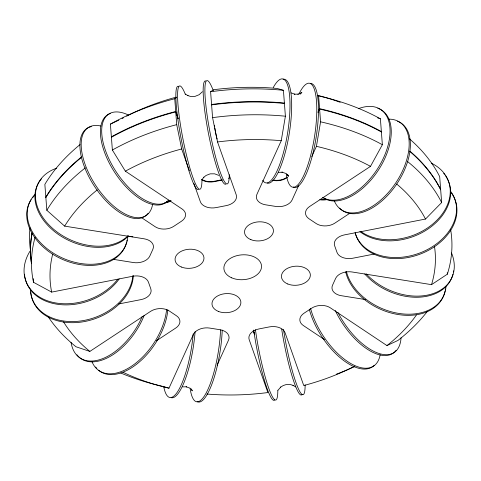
<?xml version="1.0" encoding="UTF-8"?>
<svg xmlns="http://www.w3.org/2000/svg" width="481" height="481" viewBox="0 0 481 481"><rect width="100%" height="100%" fill="white"/><g stroke="black" fill="none" stroke-linecap="round" stroke-linejoin="round"><path stroke-width="0.72" d="M298.569 185.696L292.099 199.952A13.161 8.676 -4.3 0 1 275.691 206.427L265.644 204.822A13.161 8.676 -4.3 0 1 256.92 194.342L281.247 140.717L285.395 116.21L283.423 90.296L277.278 88.486A193.025 127.255 -4.3 0 0 213.552 89.737L210.6 91.727L212.572 117.641L217.526 141.967L236.207 194.751A13.161 8.676 -4.3 0 1 226.359 205.591L216.113 207.594A13.161 8.676 -4.3 0 1 200.361 201.755L193.879 183.453M311.808 156.511L316.426 146.326L320.574 121.825L318.608 95.911L317.244 95.509M163.528 386.574L168.993 388.179L193.32 334.554A13.161 8.676 -4.3 0 1 209.728 328.084L219.781 329.683A13.161 8.676 -4.3 0 1 228.499 340.163L217.105 365.283M318.031 112.073L319.576 108.664A210.576 138.823 -4.3 0 1 381.367 131.566M318.061 112.476L319.606 109.067A210.576 138.823 -4.3 0 1 381.397 131.968M349.807 213.269L334.758 223.19A13.161 8.676 -4.3 0 1 316.191 223.557L309.024 218.777A13.161 8.676 -4.3 0 1 309.674 206.469L370.496 166.366L382.365 144.721L380.393 118.807A210.576 138.823 -4.3 0 0 318.608 95.905M202.026 179.653L203.902 177.158L203.649 177.417L206.09 175.439L210.197 173.845L214.616 173.821L218.699 175.361M278 390.253L280.79 387.019L280.531 387.217L283.201 385.546L285.918 384.65L290.62 384.602L293.32 385.479L292.989 385.323L295.671 386.928M300.174 94.234L300.811 93.314M202.387 91.727L199.182 94.703L195.082 96.35L190.38 96.398L187.68 95.521L188.011 95.677L185.329 94.072M374.116 254.064L352.753 258.237A13.161 8.676 -4.3 0 1 337.001 252.399L334.638 245.725A13.161 8.676 -4.3 0 1 344.486 234.878L425.505 219.047L441.648 202.543L439.676 176.629A210.576 138.823 -4.3 0 0 409.445 138.835M301.521 92.496L300.511 93.524L301.876 92.292L300.048 93.554M141.438 217.58L155.147 226.713A13.161 8.676 -4.3 0 0 173.719 226.353L181.403 221.284A13.161 8.676 -4.3 0 0 182.058 208.97L125.367 171.176L112.374 150.018L110.402 124.11A210.576 138.823 -4.3 0 1 174.753 98.731L176.521 97.541M365.554 299.573L341.263 295.695A13.161 8.676 -4.3 0 1 332.539 285.215L335.618 278.439A13.161 8.676 -4.3 0 1 352.026 271.969L431.529 284.65L447.354 274.176A210.576 138.823 -4.3 0 0 450.613 229.509M48.184 316.714A210.576 138.823 -4.3 0 0 75.968 346.747L89.839 351.419L150.661 311.315A13.161 8.676 -4.3 0 1 169.234 310.948L176.401 315.728A13.161 8.676 -4.3 0 1 175.745 328.042L156.307 340.855M110.402 124.11L118.813 120.16M324.543 339.658L303.361 325.535A13.161 8.676 -4.3 0 1 304.016 313.227L311.706 308.153A13.161 8.676 -4.3 0 1 330.279 307.792L386.964 345.586L397.961 340.428A210.576 138.823 -4.3 0 0 427.477 311.237M297.811 94.282L299.272 93.861M222.162 179.708L214.117 181.283A13.161 8.676 -4.3 0 1 201.894 179.497M222.192 180.11L214.147 181.68A13.161 8.676 -4.3 0 1 201.924 179.894M33.231 278.637L33.508 282.293L51.647 292.099L132.666 276.268A13.161 8.676 -4.3 0 1 148.425 282.113L150.787 288.786A13.161 8.676 -4.3 0 1 140.933 299.627L118.837 303.944M298.394 94.114L294.384 94.198L294.919 94.258L291.137 92.881M278.427 172.366L282.455 172.228L281.926 172.108L285.714 173.431M182.606 386.886L186.616 386.802L186.081 386.742L189.863 388.119M272.288 180.285L273.725 180.513A13.161 8.676 -4.3 0 0 287.223 177.519M127.718 236.033L131.427 236.628A13.161 8.676 -4.3 0 0 132.858 236.796M80.038 144.601A210.576 138.823 -4.3 0 0 44.859 184.373L46.831 210.287L64.652 226.13L144.162 238.81A13.161 8.676 -4.3 0 1 152.88 249.29L149.801 256.066A13.161 8.676 -4.3 0 1 133.393 262.542L113.516 259.367M377.621 117.875L380.393 118.807M286.472 173.936L288.107 175.595L287.115 174.465M190.765 388.744L192.298 390.921L191.516 389.021M287.626 174.988L288.456 176.22L287.548 174.615L288.185 175.902L287.764 174.898M178.18 118.44L175.721 111.49A210.576 138.823 -4.3 0 0 111.376 136.863M253.391 330.904L254.629 334.397M178.21 118.837L175.751 111.887A210.576 138.823 -4.3 0 0 111.406 137.265M253.174 330.603L254.659 334.794M174.753 98.731L176.719 124.645L181.674 148.972L189.4 170.785M447.246 272.715L447.354 274.176M327.735 199.435A13.161 8.676 -4.3 0 1 319.751 199.741M229.653 177.766A13.161 8.676 -4.3 0 1 228.451 178.385M171.194 200.781A13.161 8.676 -4.3 0 1 164.532 203.006M31.493 263.75A210.576 138.823 -4.3 0 1 32.143 232.966M45.863 197.535A210.576 138.823 -4.3 0 1 81.608 157.293M211.604 104.882A210.576 138.823 -4.3 0 1 284.427 103.451M409.89 151.515A210.576 138.823 -4.3 0 1 440.68 189.785M122.054 118.591A193.025 127.255 -4.3 0 1 123.364 117.881M126.677 116.137A193.025 127.255 -4.3 0 1 176.262 97.132M317.364 95.286A193.025 127.255 -4.3 0 1 340.205 102.315M30.495 250.595A210.576 138.823 -4.3 0 1 29.978 227.892M210.606 91.727A210.576 138.823 -4.3 0 1 283.429 90.296M287.187 177.122A13.161 8.676 -4.3 0 1 273.695 180.11M170.587 200.709A13.161 8.676 -4.3 0 1 165.23 202.495M31.463 263.354A210.576 138.823 -4.3 0 1 31.98 233.297M45.833 197.132A210.576 138.823 -4.3 0 1 81.578 156.896M211.568 104.485A210.576 138.823 -4.3 0 1 284.397 103.054M409.86 151.112A210.576 138.823 -4.3 0 1 440.65 189.388M326.274 199.332A13.161 8.676 -4.3 0 1 320.43 199.447M434.505 246.585A193.025 127.255 -4.3 0 1 431.529 284.65M416.414 315.013A193.025 127.255 -4.3 0 1 386.964 345.586M354.774 366.143A193.025 127.255 -4.3 0 1 303.745 385.534L285.065 332.75A13.161 8.676 -4.3 0 0 269.306 326.912L259.061 328.914A13.161 8.676 -4.3 0 0 249.212 339.76L267.899 392.544A193.025 127.255 -4.3 0 1 206.968 394.035M168.993 388.179A193.025 127.255 -4.3 0 1 123.112 372.324M89.839 351.419A193.025 127.255 -4.3 0 1 63.576 321.933M51.647 292.099A193.025 127.255 -4.3 0 1 52.712 254.076M64.652 226.13A193.025 127.255 -4.3 0 1 97.282 189.857M125.367 171.176A193.025 127.255 -4.3 0 1 181.674 148.972M217.526 141.967A193.025 127.255 -4.3 0 1 281.247 140.717M316.426 146.326A193.025 127.255 -4.3 0 1 370.496 166.366M396.657 183.982A193.025 127.255 -4.3 0 1 425.505 219.047M354.858 366.438A210.576 138.823 -4.3 0 1 341.041 372.39M340.368 372.655A210.576 138.823 -4.3 0 1 336.303 374.218M162.139 386.213A210.576 138.823 -4.3 0 1 120.773 373.015M33.508 282.293A210.576 138.823 -4.3 0 1 35.071 237.361M46.831 210.287A210.576 138.823 -4.3 0 1 85.456 167.767M112.374 150.018A210.576 138.823 -4.3 0 1 176.719 124.645M212.572 117.641A210.576 138.823 -4.3 0 1 285.395 116.21M320.574 121.819A210.576 138.823 -4.3 0 1 382.365 144.721M407.449 161.448A210.576 138.823 -4.3 0 1 441.648 202.543M451.551 252.982A52.645 37.223 24.4 0 1 429.305 294.697A52.645 37.223 24.4 0 1 366.233 273.893M452.946 274.218A52.645 37.223 24.4 0 1 416.179 297.264A52.645 37.223 24.4 0 1 364.73 273.923M453.571 270.851A52.645 37.223 24.4 0 1 453.409 271.987M445.995 286.652A52.645 37.223 24.4 0 1 399.122 313.468A52.645 37.223 24.4 0 1 346.356 271.344M444.606 292.845A52.645 37.223 24.4 0 1 394.811 313.907A52.645 37.223 24.4 0 1 345.701 271.867M445.37 288.931A52.645 37.223 24.4 0 1 445.208 290.067M444.997 291.191A52.645 37.223 24.4 0 1 444.745 292.298M431.277 163.131A52.645 38.967 -19.5 0 1 436.243 220.905A52.645 38.967 -19.5 0 1 361.009 231.62M446.17 176.786A52.645 38.967 -19.5 0 1 426.467 230.02A52.645 38.967 -19.5 0 1 359.878 231.589M443.698 173.394A52.645 38.967 -19.5 0 1 444.456 174.332M445.172 175.294A52.645 38.967 -19.5 0 1 445.851 176.28M450.727 191.498A52.645 38.967 -19.5 0 1 422.631 251.846A52.645 38.967 -19.5 0 1 355.074 232.654M452.471 194.577A52.645 38.967 -19.5 0 1 421.188 253.715A52.645 38.967 -19.5 0 1 355.315 233.195M451.473 193.091A52.645 38.967 -19.5 0 1 452.146 194.077M358.369 108.688A52.645 30.273 -56.3 0 1 385.281 153.8A52.645 30.273 -56.3 0 1 323.094 197.601M377.765 108.267A52.645 30.273 -56.3 0 1 379.617 168.194A52.645 30.273 -56.3 0 1 322.763 197.384M388.63 119.138A52.645 30.273 -56.3 0 1 395.821 182.816A52.645 30.273 -56.3 0 1 334.259 200.751M397.462 121.218A52.645 30.273 -56.3 0 1 397.017 183.61A52.645 30.273 -56.3 0 1 339.586 208.093M273.19 87.68A52.645 13.462 -80.9 0 1 288.859 123.912A52.645 13.462 -80.9 0 1 262.704 180.381M283.111 79.239A52.645 13.462 -80.9 0 1 289.49 132.016A52.645 13.462 -80.9 0 1 267.238 183.093M299.056 93.777A52.645 13.462 -80.9 0 1 316.498 101.323A52.645 13.462 -80.9 0 1 305.044 172.577A52.645 13.462 -80.9 0 1 286.213 173.635M310.744 83.466A52.645 13.462 -80.9 0 1 315.789 139.43A52.645 13.462 -80.9 0 1 293.272 187.037M217.147 139.003A11.406 1.509 78.9 0 1 216.811 137.8M216.474 136.514A11.406 1.509 78.9 0 1 214.857 128.108M214.694 126.816A11.406 1.509 78.9 0 1 214.568 125.607M198.533 189.448A52.645 6.956 78.9 0 1 181.211 139.141A52.645 6.956 78.9 0 1 178.415 86.297M201.954 179.455A52.645 6.956 78.9 0 1 191.324 172.775A52.645 6.956 78.9 0 1 177.958 104.245A52.645 6.956 78.9 0 1 185.365 94.408M225.848 184.109A52.645 6.956 78.9 0 1 208.526 133.808A52.645 6.956 78.9 0 1 205.73 80.958M229.269 174.717A52.645 6.956 78.9 0 1 218.23 166.143A52.645 6.956 78.9 0 1 205.146 97.09A52.645 6.956 78.9 0 1 213.378 90.861M146.687 214.881A52.645 25.505 56.6 0 1 93.2 184.337A52.645 25.505 56.6 0 1 91.396 126.617M148.082 213.287A52.645 25.505 56.6 0 1 147.054 214.508M152.651 204.221A52.645 25.505 56.6 0 1 95.911 185.72A52.645 25.505 56.6 0 1 100.98 126.04M167.562 200.986A52.645 25.505 56.6 0 1 114.845 172.601A52.645 25.505 56.6 0 1 110.353 113.516M168.843 200.144A52.645 25.505 56.6 0 1 109.181 159.421A52.645 25.505 56.6 0 1 128.235 114.929M126.569 242.37A52.645 37.223 24.4 0 1 62.037 259.205A52.645 37.223 24.4 0 1 31.157 199.699M32.492 197.859A52.645 37.223 24.4 0 1 34.794 195.292M127.032 240.139A52.645 37.223 24.4 0 1 126.822 241.264M127.82 236.724A52.645 37.223 24.4 0 1 61.827 257.744A52.645 37.223 24.4 0 1 35.311 194.162M128.325 236.081A52.645 37.223 24.4 0 1 59.83 235.425A52.645 37.223 24.4 0 1 41.42 178.896M128.03 235.78A52.645 37.223 24.4 0 1 50.956 226.888A52.645 37.223 24.4 0 1 56.578 168.218M133.321 275.583A52.645 38.967 -19.5 0 1 85.816 321.29A52.645 38.967 -19.5 0 1 31.566 296.669M31.433 296.092A52.645 38.967 -19.5 0 1 31.103 294.348M31.018 293.759A52.645 38.967 -19.5 0 1 30.832 291.985M132.852 275.685A52.645 38.967 -19.5 0 1 80.393 321.025A52.645 38.967 -19.5 0 1 30.351 289.069M119.192 278.938A52.645 38.967 -19.5 0 1 64.502 304.876A52.645 38.967 -19.5 0 1 24.808 276.551M24.717 275.962A52.645 38.967 -19.5 0 1 24.531 274.188M117.514 279.533A52.645 38.967 -19.5 0 1 48.725 301.232A52.645 38.967 -19.5 0 1 29.972 251.214M167.851 309.878A52.645 30.273 -56.3 0 1 139.749 361.628A52.645 30.273 -56.3 0 1 98.599 370.214M96.843 368.482A52.645 30.273 -56.3 0 1 95.665 367.009M166.594 309.734A52.645 30.273 -56.3 0 1 132.558 365.518A52.645 30.273 -56.3 0 1 91.937 361.604M144.186 315.38A52.645 30.273 -56.3 0 1 110.744 356.066A52.645 30.273 -56.3 0 1 76.93 354.774M142.292 316.282A52.645 30.273 -56.3 0 1 101.81 358.964A52.645 30.273 -56.3 0 1 71.074 342.412M222.234 330.152A52.645 13.462 -80.9 0 1 212.734 381.842A52.645 13.462 -80.9 0 1 197.162 401.599M220.557 329.888A52.645 13.462 -80.9 0 1 206.487 392.388A52.645 13.462 -80.9 0 1 190.103 388.197M195.094 331.668A52.645 13.462 -80.9 0 1 171.128 397.655M193.218 333.838A52.645 13.462 -80.9 0 1 179.016 389.351A52.645 13.462 -80.9 0 1 163.738 386.622M305.122 384.896A52.645 6.956 78.9 0 1 297.066 385.564A52.645 6.956 78.9 0 1 283.489 329.431M302.062 394.534A52.645 6.956 78.9 0 1 281.692 329.16M277.808 390.235A52.645 6.956 78.9 0 1 269.156 389.333A52.645 6.956 78.9 0 1 255.435 329.725M274.747 399.873A52.645 6.956 78.9 0 1 253.727 330.062M401.04 337.776A52.645 25.505 56.6 0 1 376.695 352.645A52.645 25.505 56.6 0 1 337.915 312.446M396.079 350.288A52.645 25.505 56.6 0 1 335.263 310.51M380.146 354.744A52.645 25.505 56.6 0 1 347.637 361.568A52.645 25.505 56.6 0 1 310.558 308.345M374.182 365.398A52.645 25.505 56.6 0 1 339.484 357.149A52.645 25.505 56.6 0 1 309.277 309.193M287.788 283.994A14.478 9.542 -4.3 0 0 310.317 275.811A14.478 9.542 -4.3 0 0 289.598 267.406A14.478 9.542 -4.3 0 0 287.788 283.994M181.403 267.027A14.478 9.542 -4.3 0 0 203.938 258.844A14.478 9.542 -4.3 0 0 183.219 250.439A14.478 9.542 -4.3 0 0 181.403 267.027M218.32 311.387A14.478 9.542 -4.3 0 0 240.849 303.204A14.478 9.542 -4.3 0 0 220.136 294.799A14.478 9.542 -4.3 0 0 218.32 311.387M250.872 239.634A14.478 9.542 -4.3 0 0 273.4 231.451A14.478 9.542 -4.3 0 0 252.687 223.04A14.478 9.542 -4.3 0 0 250.872 239.634M231.704 277.832A18.861 12.434 -4.3 0 0 261.448 267.701A18.861 12.434 -4.3 0 0 234.981 256.229A18.861 12.434 -4.3 0 0 231.704 277.832"/></g></svg>
